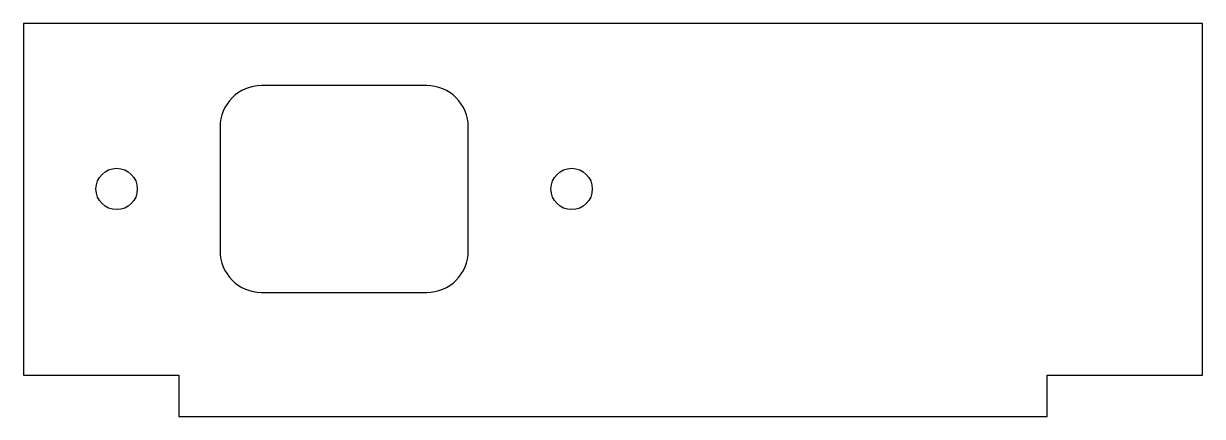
# Model space of a CAD drawing. Header units: millimetres. Extents: x -28.5 to 28.5, y -19 to 0.
import ezdxf

# ---------------------------------------------------------------- set-up
doc = ezdxf.new("R2010")
doc.units = ezdxf.units.MM
doc.layers.get('0').update_dxf_attribs({"linetype": 'CONTINUOUS'})

msp = doc.modelspace()

# ---------------------------------------------------------------- linework, layer by layer
msp.add_lwpolyline([(28.5, -17), (28.5, 0), (-28.5, 0), (-28.5, -17), (-21, -17), (-21, -19), (21, -19), (21, -17)], close=True)
msp.add_lwpolyline([(-19, -11, 0.414214), (-17, -13), (-9, -13, 0.414214), (-7, -11), (-7, -5, 0.414214), (-9, -3), (-17, -3, 0.414214), (-19, -5)], format="xyb", close=True)
for centre in [(-24, -8), (-2, -8)]:
    msp.add_circle(centre, 1)

doc.saveas('drawing.dxf')
